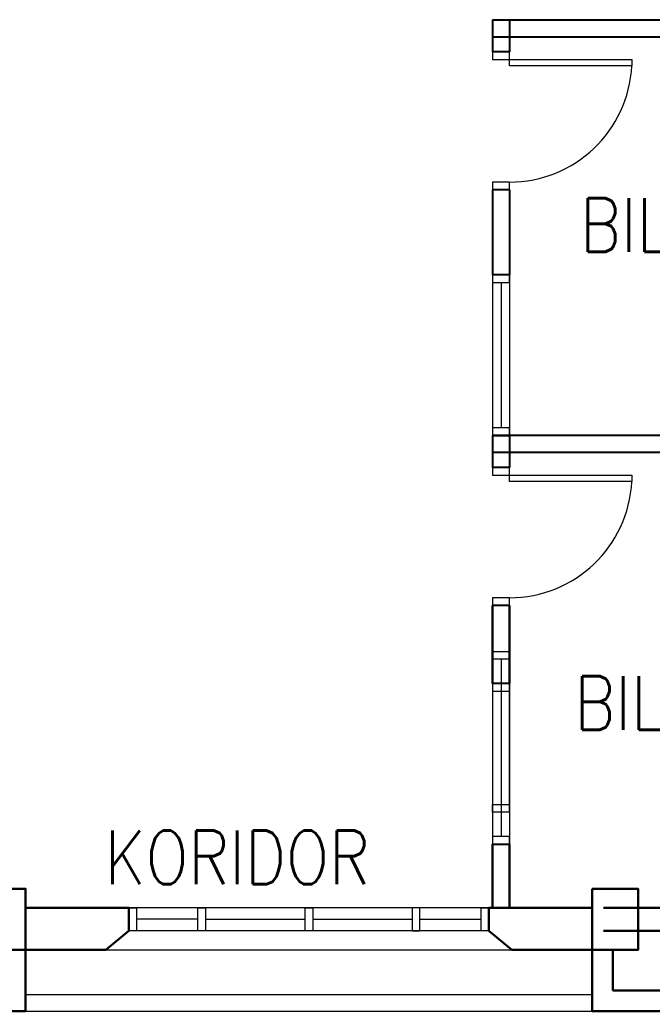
# Model space of a CAD drawing. Header units: inches. Extents: x 14 to 94880, y -4 to 65361.
# Drawn here: x 23253 to 27382, y 22098 to 28573 of the extents above; entities that cross this region are included whole.
import ezdxf
from ezdxf.enums import TextEntityAlignment as Align

# ---------------------------------------------------------------- set-up
doc = ezdxf.new("R2010")
doc.units = ezdxf.units.IN
doc.header["$MEASUREMENT"] = 0
for name, color, linetype, lineweight in [('COLUMN', 8, 'Continuous', 30), ('DOOR', 8, 'Continuous', 20), ('t3', 8, 'Continuous', 25), ('wall', 8, 'Continuous', 30), ('WIN', 8, 'Continuous', 18)]:
    doc.layers.add(name, color=color, linetype=linetype, lineweight=lineweight)
doc.layers.add('partition', color=8, linetype='Continuous')
doc.styles.add('LAILA', font='romans.shx', dxfattribs={"width": 0.85})

# ---------------------------------------------------------------- blocks, each defined once
blk = doc.blocks.new('dr16')
at = {"layer": 'DOOR', "color": 1}
blk.add_line((-2409712.2, -909070.8), (-2409602.2, -909070.8), dxfattribs=at)
for points in [[(-2409712.2, -909070.8), (-2409602.2, -909070.8), (-2409602.2, -909020.8), (-2409712.2, -909020.8)], [(-2410511.2, -909830.8), (-2409712.2, -909830.8), (-2409712.2, -909870.8), (-2410511.2, -909870.8)], [(-2409712.2, -909920.8), (-2409602.2, -909920.8), (-2409602.2, -909870.8), (-2409712.2, -909870.8)]]:
    blk.add_lwpolyline(points, close=True, dxfattribs=at)
at = {"layer": 'DOOR', "color": 9}
blk.add_arc((-2409712.2, -909870.8), 800, 90, 177.13402, dxfattribs=at)

msp = doc.modelspace()

# ---------------------------------------------------------------- linework, layer by layer
at = {"layer": 'COLUMN'}
for points in [[(22990.2, 22898.4), (23290.2, 22898.4), (23290.2, 22498.4), (22990.2, 22498.4)], [(26990.2, 22898.4), (27290.2, 22898.4), (27290.2, 22498.4), (26990.2, 22498.4)]]:
    msp.add_lwpolyline(points, close=True, dxfattribs=at)
at = {"layer": 'partition'}
for p, q in [((26340.2, 28573.4), (26340.2, 28363.4)), ((26340.2, 28573.4), (31065.2, 28573.4)), ((26450.2, 28573.4), (26450.2, 28363.4)), ((26340.2, 28463.4), (31065.2, 28463.4)), ((26450.2, 28363.4), (26340.2, 28363.4)), ((26450.2, 28363.4), (26340.2, 28363.4)), ((26340.2, 27463.4), (26340.2, 26908.4)), ((26450.2, 27463.4), (26340.2, 27463.4)), ((26450.2, 27463.4), (26340.2, 27463.4)), ((26450.2, 27463.4), (26450.2, 26908.4)), ((26450.2, 26908.4), (26340.2, 26908.4)), ((31065.2, 25858.4), (26340.2, 25858.4)), ((26340.2, 25858.4), (26340.2, 25648.4)), ((26340.2, 25858.4), (26450.2, 25858.4)), ((26450.2, 25858.4), (26450.2, 25648.4)), ((31065.2, 25748.4), (26340.2, 25748.4)), ((26450.2, 25648.4), (26340.2, 25648.4)), ((26450.2, 25648.4), (26340.2, 25648.4)), ((26340.2, 24748.4), (26340.2, 24238.4)), ((26450.2, 24748.4), (26340.2, 24748.4)), ((26340.2, 24238.4), (26340.2, 24748.4)), ((26340.2, 24748.4), (26340.2, 24238.4)), ((26450.2, 24748.4), (26340.2, 24748.4)), ((26340.2, 24748.4), (26340.2, 24448.4)), ((26450.2, 24748.4), (26340.2, 24748.4)), ((26450.2, 24748.4), (26450.2, 24238.4)), ((26450.2, 24238.4), (26450.2, 24748.4)), ((26450.2, 24748.4), (26450.2, 24238.4)), ((26450.2, 24748.4), (26450.2, 24448.4)), ((26450.2, 24238.4), (26340.2, 24238.4)), ((26340.2, 23188.4), (26450.2, 23188.4)), ((26340.2, 23188.4), (26340.2, 22773.4)), ((26340.2, 22773.4), (26340.2, 23188.4)), ((26340.2, 23188.4), (26340.2, 22773.4)), ((26450.2, 23188.4), (26450.2, 22773.4)), ((26450.2, 22773.4), (26450.2, 23188.4)), ((26450.2, 23188.4), (26450.2, 22773.4))]:
    msp.add_line(p, q, dxfattribs=at)
at = {"layer": 'wall'}
for p, q in [((23290.2, 22773.4), (23965.2, 22773.4)), ((23965.2, 22773.4), (23965.2, 22623.4)), ((26315.2, 22773.4), (26990.2, 22773.4)), ((26315.2, 22773.4), (26315.2, 22623.4)), ((28615.2, 22773.4), (27065.2, 22773.4)), ((23815.2, 22498.4), (23965.2, 22623.4)), ((26465.2, 22498.4), (26315.2, 22623.4)), ((28615.2, 22623.4), (27065.2, 22623.4)), ((23290.2, 22498.4), (23815.2, 22498.4)), ((23290.2, 22098.4), (23290.2, 22498.4)), ((26990.2, 22498.4), (26465.2, 22498.4)), ((26990.2, 22098.4), (26990.2, 22498.4)), ((27125.2, 22233.4), (27125.2, 22503.4)), ((28055.2, 22233.4), (27125.2, 22233.4)), ((22090.2, 22098.4), (23290.2, 22098.4)), ((28190.2, 22098.4), (26990.2, 22098.4))]:
    msp.add_line(p, q, dxfattribs=at)
at = {"layer": 'WIN'}
for p, q in [((26340.2, 26908.4), (26340.2, 25858.4)), ((26450.2, 26908.4), (26450.2, 25858.4)), ((26395.2, 26858.4), (26395.2, 25908.4)), ((26340.2, 24448.4), (26340.2, 23398.4)), ((26450.2, 23398.4), (26450.2, 24448.4)), ((26395.2, 24398.4), (26395.2, 23448.4)), ((26340.2, 24238.4), (26340.2, 23188.4)), ((26450.2, 24238.4), (26450.2, 23188.4)), ((26395.2, 24188.4), (26395.2, 23238.4)), ((26315.2, 22773.4), (23965.2, 22773.4)), ((24415.2, 22698.4), (24015.2, 22698.4)), ((24465.2, 22698.4), (25115.2, 22698.4)), ((25165.2, 22698.4), (25815.2, 22698.4)), ((25865.2, 22698.4), (26265.2, 22698.4)), ((26315.2, 22623.4), (23965.2, 22623.4)), ((23815.2, 22498.4), (26465.2, 22498.4)), ((23290.2, 22208.4), (26990.2, 22208.4)), ((23290.2, 22098.4), (26990.2, 22098.4))]:
    msp.add_line(p, q, dxfattribs=at)
for points in [[(26340.2, 26858.4), (26450.2, 26858.4), (26450.2, 26908.4), (26340.2, 26908.4)], [(26340.2, 25858.4), (26450.2, 25858.4), (26450.2, 25908.4), (26340.2, 25908.4)], [(26450.2, 24398.4), (26340.2, 24398.4), (26340.2, 24448.4), (26450.2, 24448.4)], [(26340.2, 24188.4), (26450.2, 24188.4), (26450.2, 24238.4), (26340.2, 24238.4)], [(26450.2, 23398.4), (26340.2, 23398.4), (26340.2, 23448.4), (26450.2, 23448.4)], [(26340.2, 23188.4), (26450.2, 23188.4), (26450.2, 23238.4), (26340.2, 23238.4)], [(24015.2, 22623.4), (23965.2, 22623.4), (23965.2, 22773.4), (24015.2, 22773.4)], [(24465.2, 22623.4), (24415.2, 22623.4), (24415.2, 22773.4), (24465.2, 22773.4)], [(25165.2, 22623.4), (25115.2, 22623.4), (25115.2, 22773.4), (25165.2, 22773.4)], [(25815.2, 22623.4), (25865.2, 22623.4), (25865.2, 22773.4), (25815.2, 22773.4)], [(26315.2, 22623.4), (26265.2, 22623.4), (26265.2, 22773.4), (26315.2, 22773.4)]]:
    msp.add_lwpolyline(points, close=True, dxfattribs=at)

# ---------------------------------------------------------------- block references
at = {"layer": 'DOOR', "rotation": 180}
for p in [(-2383262, -881557.3), (-2383262, -881557.3), (-2383262, -884272.3)]:
    msp.add_blockref('dr16', p, dxfattribs=at)

# ---------------------------------------------------------------- texts
at = {"layer": 't3', "style": 'LAILA', "width": 0.85}
for s, p in [('BILIK RUNDINGAN', (26911.1, 27408.2)), ('BILIK RUNDINGAN', (26874.6, 24286.6)), ('KORIDOR', (23806, 23277.5))]:
    msp.add_text(s, height=350, dxfattribs=at).set_placement(p, align=Align.TOP_LEFT)

doc.saveas('drawing.dxf')
